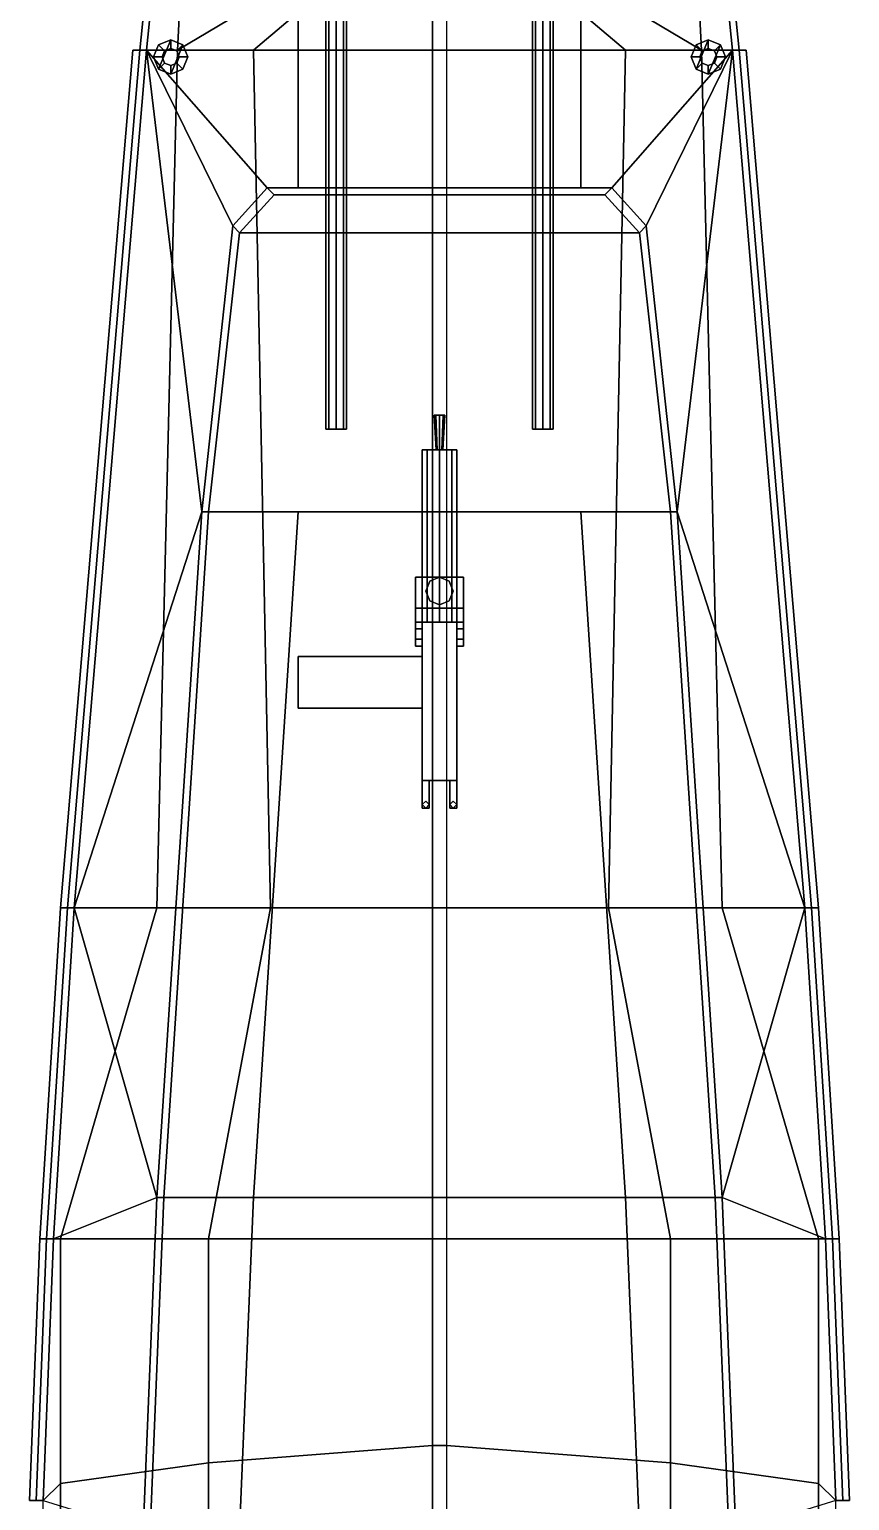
# Model space of a CAD drawing. Header units: millimetres. Extents: x -1.2 to 2.8, y -6 to 13.5.
# Drawn here: x -1.19 to 1.19, y -0.04 to 4.23 of the extents above; entities that cross this region are included whole.
import ezdxf

# ---------------------------------------------------------------- set-up
doc = ezdxf.new("R2010")
doc.units = ezdxf.units.MM
for name, color, linetype in [('gun', 1, 'Continuous'), ('h2', 2, 'Continuous'), ('internals', 3, 'Continuous'), ('internals_2', 5, 'Continuous'), ('turret', 2, 'Continuous')]:
    doc.layers.add(name, color=color, linetype=linetype)

msp = doc.modelspace()

# ---------------------------------------------------------------- linework, layer by layer
for points in [[(-0.67, 5.93, 0.5), (-0.85, 4.17, 0.45), (-0.87, 4.17, 0.4503), (-0.69, 5.93, 0.5003)], [(-0.69, 5.93, 0.5003), (-0.87, 4.17, 0.4503), (-0.87, 4.17, 0.4903), (-0.69, 5.93, 0.5403)], [(-0.69, 5.93, 0.5403), (-0.87, 4.17, 0.4903), (-0.85, 4.17, 0.49), (-0.67, 5.93, 0.54)], [(-0.67, 5.93), (-0.85, 4.17), (-0.85, 4.17, 0.45), (-0.67, 5.93, 0.5)], [(-0.67, 5.93, 0.54), (-0.85, 4.17, 0.49), (-0.41, 4.17, 0.49), (-0.41, 5.47, 0.5269)], [(-0.67, 5.93), (-0.76, 4.17, -0.18), (-0.85, 4.17), (-0.67, 5.93)], [(-0.02, 5.93), (-0.02, 4.61, -0.36), (-0.76, 4.17, -0.18), (-0.67, 5.93)], [(-0.41, 5.47, 0.5269), (-0.41, 4.17, 0.49), (-0.41, 4.17, 0.68), (-0.41, 5.47, 0.68)], [(-0.41, 5.47, 0.68), (-0.41, 4.17, 0.68), (0.41, 4.17, 0.68), (0.41, 5.47, 0.68)], [(-0.3212, 5.32, -0.5288), (-0.33, 5.32, -0.55), (-0.33, 3.07, -0.43), (-0.3212, 3.07, -0.4088)], [(-0.33, 5.32, -0.55), (-0.3212, 5.32, -0.5712), (-0.3212, 3.07, -0.4512), (-0.33, 3.07, -0.43)], [(-0.3, 5.32, -0.52), (-0.3212, 5.32, -0.5288), (-0.3212, 3.07, -0.4088), (-0.3, 3.07, -0.4)], [(-0.3212, 5.32, -0.5712), (-0.3, 5.32, -0.58), (-0.3, 3.07, -0.46), (-0.3212, 3.07, -0.4512)], [(-0.2788, 5.32, -0.5288), (-0.3, 5.32, -0.52), (-0.3, 3.07, -0.4), (-0.2788, 3.07, -0.4088)], [(-0.3, 5.32, -0.58), (-0.2788, 5.32, -0.5712), (-0.2788, 3.07, -0.4512), (-0.3, 3.07, -0.46)], [(-0.27, 5.32, -0.55), (-0.2788, 5.32, -0.5288), (-0.2788, 3.07, -0.4088), (-0.27, 3.07, -0.43)], [(-0.2788, 5.32, -0.5712), (-0.27, 5.32, -0.55), (-0.27, 3.07, -0.43), (-0.2788, 3.07, -0.4512)], [(0.27, 5.32, -0.55), (0.2788, 5.32, -0.5712), (0.2788, 3.07, -0.4512), (0.27, 3.07, -0.43)], [(0.2788, 5.32, -0.5288), (0.27, 5.32, -0.55), (0.27, 3.07, -0.43), (0.2788, 3.07, -0.4088)], [(0.2788, 5.32, -0.5712), (0.3, 5.32, -0.58), (0.3, 3.07, -0.46), (0.2788, 3.07, -0.4512)], [(0.3, 5.32, -0.52), (0.2788, 5.32, -0.5288), (0.2788, 3.07, -0.4088), (0.3, 3.07, -0.4)], [(0.3, 5.32, -0.58), (0.3212, 5.32, -0.5712), (0.3212, 3.07, -0.4512), (0.3, 3.07, -0.46)], [(0.3212, 5.32, -0.5288), (0.3, 5.32, -0.52), (0.3, 3.07, -0.4), (0.3212, 3.07, -0.4088)], [(0.3212, 5.32, -0.5712), (0.33, 5.32, -0.55), (0.33, 3.07, -0.43), (0.3212, 3.07, -0.4512)], [(0.33, 5.32, -0.55), (0.3212, 5.32, -0.5288), (0.3212, 3.07, -0.4088), (0.33, 3.07, -0.43)], [(-0.02, 4.61, -0.36), (-0.54, 4.17, -0.31), (-0.54, 4.17, -0.31), (-0.76, 4.17, -0.18)], [(-0.02, 4.61, -0.36), (-0.02, 4.17, -0.43), (-0.02, 4.17, -0.43), (-0.54, 4.17, -0.31)], [(-0.02, 4.17, -0.43), (-0.02, 4.61, -0.36), (0.02, 4.61, -0.36), (0.02, 4.17, -0.43)], [(-0.8154, 4.1146, 0.68), (-0.78, 4.2, 0.68), (-0.8154, 4.1854, 0.68), (-0.83, 4.15, 0.68)], [(-0.7977, 4.1677, 0.66), (-0.805, 4.15, 0.66), (-0.83, 4.15, 0.68), (-0.8154, 4.1854, 0.68)], [(-0.78, 4.1, 0.68), (-0.7446, 4.1854, 0.68), (-0.78, 4.2, 0.68), (-0.8154, 4.1146, 0.68)], [(-0.78, 4.175, 0.66), (-0.7977, 4.1677, 0.66), (-0.8154, 4.1854, 0.68), (-0.78, 4.2, 0.68)], [(-0.7623, 4.1677, 0.66), (-0.78, 4.175, 0.66), (-0.78, 4.2, 0.68), (-0.7446, 4.1854, 0.68)], [(-0.7446, 4.1146, 0.68), (-0.73, 4.15, 0.68), (-0.7446, 4.1854, 0.68), (-0.78, 4.1, 0.68)], [(-0.755, 4.15, 0.66), (-0.7623, 4.1677, 0.66), (-0.7446, 4.1854, 0.68), (-0.73, 4.15, 0.68)], [(0.7446, 4.1146, 0.68), (0.78, 4.2, 0.68), (0.7446, 4.1854, 0.68), (0.73, 4.15, 0.68)], [(0.7623, 4.1677, 0.66), (0.755, 4.15, 0.66), (0.73, 4.15, 0.68), (0.7446, 4.1854, 0.68)], [(0.78, 4.1, 0.68), (0.8154, 4.1854, 0.68), (0.78, 4.2, 0.68), (0.7446, 4.1146, 0.68)], [(0.78, 4.175, 0.66), (0.7623, 4.1677, 0.66), (0.7446, 4.1854, 0.68), (0.78, 4.2, 0.68)], [(0.7977, 4.1677, 0.66), (0.78, 4.175, 0.66), (0.78, 4.2, 0.68), (0.8154, 4.1854, 0.68)], [(0.8154, 4.1146, 0.68), (0.83, 4.15, 0.68), (0.8154, 4.1854, 0.68), (0.78, 4.1, 0.68)], [(0.805, 4.15, 0.66), (0.7977, 4.1677, 0.66), (0.8154, 4.1854, 0.68), (0.83, 4.15, 0.68)], [(-0.89, 4.17, 0.23), (-1.1, 1.68, 0.22), (-1.06, 1.68, 0.2197), (-0.85, 4.17, 0.2297)], [(-0.89, 4.17, 0.18), (-1.1, 1.68, 0.17), (-1.1, 1.68, 0.22), (-0.89, 4.17, 0.23)], [(-0.85, 4.17, 0.1797), (-1.06, 1.68, 0.1697), (-1.1, 1.68, 0.17), (-0.89, 4.17, 0.18)], [(-0.87, 4.17, 0.4903), (-1.08, 1.68, 0.4703), (-1.06, 1.68, 0.47), (-0.85, 4.17, 0.49)], [(-0.87, 4.17, 0.4503), (-1.08, 1.68, 0.4303), (-1.08, 1.68, 0.4703), (-0.87, 4.17, 0.4903)], [(-0.85, 4.17, 0.45), (-1.06, 1.68, 0.43), (-1.08, 1.68, 0.4303), (-0.87, 4.17, 0.4503)], [(-0.85, 4.17, 0.2297), (-1.06, 1.68, 0.2197), (-1.06, 1.68, 0.43), (-0.85, 4.17, 0.45)], [(-0.85, 4.17), (-1.06, 1.68), (-1.06, 1.68, 0.1697), (-0.85, 4.17, 0.1797)], [(-0.85, 4.17, 0.49), (-1.06, 1.68, 0.47), (-0.69, 2.83, 0.48), (-0.85, 4.17, 0.49)], [(-0.76, 4.17, -0.18), (-0.82, 1.68, -0.31), (-1.06, 1.68), (-0.85, 4.17)], [(-0.85, 4.17, 0.1797), (-0.89, 4.17, 0.18), (-0.89, 4.17, 0.23), (-0.85, 4.17, 0.2297)], [(-0.85, 4.17, 0.49), (-0.69, 2.83, 0.48), (-0.6, 3.66, 0.49), (-0.85, 4.17, 0.49)], [(-0.85, 4.17, 0.49), (-0.6, 3.66, 0.49), (-0.5, 3.77, 0.49), (-0.85, 4.17, 0.49)], [(-0.85, 4.17, 0.49), (-0.5, 3.77, 0.49), (-0.41, 3.77, 0.49), (-0.41, 4.17, 0.49)], [(-0.805, 4.15, 0.66), (-0.7977, 4.1323, 0.66), (-0.8154, 4.1146, 0.68), (-0.83, 4.15, 0.68)], [(-0.54, 4.17, -0.31), (-0.49, 1.68, -0.52), (-0.82, 1.68, -0.31), (-0.76, 4.17, -0.18)], [(-0.7977, 4.1677, 0.46), (-0.805, 4.15, 0.46), (-0.805, 4.15, 0.66), (-0.7977, 4.1677, 0.66)], [(-0.805, 4.15, 0.46), (-0.7977, 4.1323, 0.46), (-0.7977, 4.1323, 0.66), (-0.805, 4.15, 0.66)], [(-0.78, 4.175, 0.46), (-0.7977, 4.1677, 0.46), (-0.7977, 4.1677, 0.66), (-0.78, 4.175, 0.66)], [(-0.7623, 4.1677, 0.46), (-0.78, 4.175, 0.46), (-0.78, 4.175, 0.66), (-0.7623, 4.1677, 0.66)], [(-0.755, 4.15, 0.46), (-0.7623, 4.1677, 0.46), (-0.7623, 4.1677, 0.66), (-0.755, 4.15, 0.66)], [(-0.7623, 4.1323, 0.66), (-0.755, 4.15, 0.66), (-0.73, 4.15, 0.68), (-0.7446, 4.1146, 0.68)], [(-0.7623, 4.1323, 0.46), (-0.755, 4.15, 0.46), (-0.755, 4.15, 0.66), (-0.7623, 4.1323, 0.66)], [(-0.02, 4.17, -0.43), (-0.02, 1.68, -0.66), (-0.49, 1.68, -0.52), (-0.54, 4.17, -0.31)], [(-0.41, 4.17, 0.49), (-0.41, 3.77, 0.49), (-0.41, 3.77, 0.68), (-0.41, 4.17, 0.68)], [(-0.41, 4.17, 0.68), (-0.41, 3.77, 0.68), (0.41, 3.77, 0.68), (0.41, 4.17, 0.68)], [(-0.02, 1.68, -0.66), (-0.02, 4.17, -0.43), (0.02, 4.17, -0.43), (0.02, 1.68, -0.66)], [(0.755, 4.15, 0.66), (0.7623, 4.1323, 0.66), (0.7446, 4.1146, 0.68), (0.73, 4.15, 0.68)], [(0.7623, 4.1677, 0.46), (0.755, 4.15, 0.46), (0.755, 4.15, 0.66), (0.7623, 4.1677, 0.66)], [(0.755, 4.15, 0.46), (0.7623, 4.1323, 0.46), (0.7623, 4.1323, 0.66), (0.755, 4.15, 0.66)], [(0.78, 4.175, 0.46), (0.7623, 4.1677, 0.46), (0.7623, 4.1677, 0.66), (0.78, 4.175, 0.66)], [(0.7977, 4.1677, 0.46), (0.78, 4.175, 0.46), (0.78, 4.175, 0.66), (0.7977, 4.1677, 0.66)], [(0.805, 4.15, 0.46), (0.7977, 4.1677, 0.46), (0.7977, 4.1677, 0.66), (0.805, 4.15, 0.66)], [(0.7977, 4.1323, 0.46), (0.805, 4.15, 0.46), (0.805, 4.15, 0.66), (0.7977, 4.1323, 0.66)], [(0.7977, 4.1323, 0.66), (0.805, 4.15, 0.66), (0.83, 4.15, 0.68), (0.8154, 4.1146, 0.68)], [(-0.7977, 4.1323, 0.66), (-0.78, 4.125, 0.66), (-0.78, 4.1, 0.68), (-0.8154, 4.1146, 0.68)], [(-0.7977, 4.1323, 0.46), (-0.78, 4.125, 0.46), (-0.78, 4.125, 0.66), (-0.7977, 4.1323, 0.66)], [(-0.78, 4.125, 0.66), (-0.7623, 4.1323, 0.66), (-0.7446, 4.1146, 0.68), (-0.78, 4.1, 0.68)], [(-0.78, 4.125, 0.46), (-0.7623, 4.1323, 0.46), (-0.7623, 4.1323, 0.66), (-0.78, 4.125, 0.66)], [(0.7623, 4.1323, 0.66), (0.78, 4.125, 0.66), (0.78, 4.1, 0.68), (0.7446, 4.1146, 0.68)], [(0.7623, 4.1323, 0.46), (0.78, 4.125, 0.46), (0.78, 4.125, 0.66), (0.7623, 4.1323, 0.66)], [(0.78, 4.125, 0.46), (0.7977, 4.1323, 0.46), (0.7977, 4.1323, 0.66), (0.78, 4.125, 0.66)], [(0.78, 4.125, 0.66), (0.7977, 4.1323, 0.66), (0.8154, 4.1146, 0.68), (0.78, 4.1, 0.68)], [(-0.5, 3.77, 0.49), (-0.6, 3.66, 0.49), (-0.6, 3.66, 0.71), (-0.5, 3.77, 0.71)], [(-0.5, 3.77, 0.71), (-0.6, 3.66, 0.71), (-0.58, 3.64, 0.71), (-0.48, 3.75, 0.71)], [(-0.41, 3.77, 0.49), (-0.5, 3.77, 0.49), (-0.5, 3.77, 0.71), (-0.41, 3.77, 0.68)], [(-0.41, 3.77, 0.68), (-0.5, 3.77, 0.71), (0.5, 3.77, 0.71), (0.41, 3.77, 0.68)], [(-0.5, 3.77, 0.71), (-0.48, 3.75, 0.71), (0.48, 3.75, 0.71), (0.5, 3.77, 0.71)], [(-0.6, 3.66, 0.49), (-0.69, 2.83, 0.48), (-0.69, 2.83, 0.71), (-0.6, 3.66, 0.71)], [(-0.6, 3.66, 0.71), (-0.69, 2.83, 0.71), (-0.67, 2.83, 0.71), (-0.58, 3.64, 0.71)], [(-0.69, 2.83, 0.48), (-1.06, 1.68, 0.47), (-0.82, 0.84, 0.47), (-0.69, 2.83, 0.48)], [(-0.69, 2.83, 0.48), (-0.82, 0.84, 0.47), (-0.82, 0.84, 0.71), (-0.69, 2.83, 0.71)], [(-0.69, 2.83, 0.71), (-0.82, 0.84, 0.71), (-0.8, 0.84, 0.71), (-0.67, 2.83, 0.71)], [(-1.1, 1.68, 0.22), (-1.16, 0.72, 0.22), (-1.12, 0.72, 0.2197), (-1.06, 1.68, 0.2197)], [(-1.1, 1.68, 0.17), (-1.16, 0.72, 0.17), (-1.16, 0.72, 0.22), (-1.1, 1.68, 0.22)], [(-1.06, 1.68, 0.1697), (-1.12, 0.72, 0.1697), (-1.16, 0.72, 0.17), (-1.1, 1.68, 0.17)], [(-1.08, 1.68, 0.4703), (-1.08, 1.68, 0.4303), (-1.14, 0.72, 0.4303), (-1.14, 0.72, 0.4703)], [(-1.14, 0.72, 0.4303), (-1.08, 1.68, 0.4303), (-1.06, 1.68, 0.43), (-1.12, 0.72, 0.43)], [(-1.06, 1.68, 0.47), (-1.08, 1.68, 0.4703), (-1.14, 0.72, 0.4703), (-1.12, 0.72, 0.47)], [(-1.06, 1.68, 0.2197), (-1.12, 0.72, 0.2197), (-1.12, 0.72, 0.43), (-1.06, 1.68, 0.43)], [(-1.06, 1.68), (-1.12, 0.72), (-1.12, 0.72, 0.1697), (-1.06, 1.68, 0.1697)], [(-0.82, 0.84, 0.47), (-1.06, 1.68, 0.47), (-1.12, 0.72, 0.47), (-0.82, 0.84, 0.47)], [(-0.82, 1.68, -0.31), (-1.1, 0.72, -0.31), (-1.12, 0.72), (-1.06, 1.68)], [(-0.49, 1.68, -0.52), (-0.67, 0.72, -0.61), (-1.1, 0.72, -0.31), (-0.82, 1.68, -0.31)], [(-0.02, 1.68, -0.66), (-0.02, 0.72, -0.72), (-0.67, 0.72, -0.61), (-0.49, 1.68, -0.52)], [(-0.02, 0.72, -0.72), (-0.02, 1.68, -0.66), (0.02, 1.68, -0.66), (0.02, 0.72, -0.72)], [(-0.82, 0.84, 0.47), (-1.12, 0.72, 0.47), (-1.15, -0.04, 0.48), (-0.86, -0.13, 0.49)], [(-0.82, 0.84, 0.47), (-0.86, -0.13, 0.49), (-0.86, -0.13, 0.75), (-0.82, 0.84, 0.71)], [(-0.82, 0.84, 0.71), (-0.86, -0.13, 0.75), (-0.84, -0.13, 0.75), (-0.8, 0.84, 0.71)], [(-1.16, 0.72, 0.17), (-1.19, -0.04, 0.17), (-1.19, -0.04, 0.22), (-1.16, 0.72, 0.22)], [(-1.16, 0.72, 0.22), (-1.19, -0.04, 0.22), (-1.15, -0.04, 0.2197), (-1.12, 0.72, 0.2197)], [(-1.12, 0.72, 0.1697), (-1.15, -0.04, 0.1697), (-1.19, -0.04, 0.17), (-1.16, 0.72, 0.17)], [(-1.17, -0.04, 0.4403), (-1.14, 0.72, 0.4303), (-1.12, 0.72, 0.43), (-1.15, -0.04, 0.44)], [(-1.14, 0.72, 0.4703), (-1.14, 0.72, 0.4303), (-1.17, -0.04, 0.4403), (-1.17, -0.04, 0.4803)], [(-1.12, 0.72, 0.47), (-1.14, 0.72, 0.4703), (-1.17, -0.04, 0.4803), (-1.15, -0.04, 0.48)], [(-1.12, 0.72), (-1.15, -0.04), (-1.15, -0.04, 0.1697), (-1.12, 0.72, 0.1697)], [(-1.12, 0.72, 0.2197), (-1.15, -0.04, 0.2197), (-1.15, -0.04, 0.44), (-1.12, 0.72, 0.43)], [(-1.1, 0.72, -0.31), (-1.1, 0.01, -0.31), (-1.15, -0.04), (-1.12, 0.72)], [(-0.67, 0.72, -0.61), (-0.67, 0.07, -0.61), (-1.1, 0.01, -0.31), (-1.1, 0.72, -0.31)], [(-0.02, 0.72, -0.72), (-0.02, 0.12, -0.76), (-0.67, 0.07, -0.61), (-0.67, 0.72, -0.61)], [(-0.02, 0.12, -0.76), (-0.02, 0.72, -0.72), (0.02, 0.72, -0.72), (0.02, 0.12, -0.76)], [(-0.02, 0.12, -0.76), (-0.02, -0.36, -0.76), (-0.67, -0.44, -0.61), (-0.67, 0.07, -0.61)], [(-0.02, -0.36, -0.76), (-0.02, 0.12, -0.76), (0.02, 0.12, -0.76), (0.02, -0.36, -0.76)], [(-0.67, 0.07, -0.61), (-0.67, -0.44, -0.61), (-1.1, -0.54, -0.31), (-1.1, 0.01, -0.31)], [(-1.1, 0.01, -0.31), (-1.1, -0.54, -0.31), (-1.16, -0.62), (-1.15, -0.04)]]:
    msp.add_3dface(points)
at = {"layer": 'gun'}
for points in [[(-0.0071, 3.01, 1.3429), (-0.01, 3.01, 1.35), (-0.015, 3.11, 1.35), (-0.0106, 3.11, 1.3394)], [(-0.01, 3.01, 1.35), (-0.0071, 3.01, 1.3571), (-0.0106, 3.11, 1.3606), (-0.015, 3.11, 1.35)], [(-0.0106, 3.11, 1.3606), (0, 3.11, 1.365), (0.0106, 3.11, 1.3606), (-0.015, 3.11, 1.35)], [(-0.015, 3.11, 1.35), (0.0106, 3.11, 1.3606), (0.015, 3.11, 1.35), (-0.0106, 3.11, 1.3394)], [(0, 3.01, 1.34), (-0.0071, 3.01, 1.3429), (-0.0106, 3.11, 1.3394), (0, 3.11, 1.335)], [(-0.0071, 3.01, 1.3571), (0, 3.01, 1.36), (0, 3.11, 1.365), (-0.0106, 3.11, 1.3606)], [(-0.0106, 3.11, 1.3394), (0.015, 3.11, 1.35), (0.0106, 3.11, 1.3394), (0, 3.11, 1.335)], [(0.0071, 3.01, 1.3429), (0, 3.01, 1.34), (0, 3.11, 1.335), (0.0106, 3.11, 1.3394)], [(0, 3.01, 1.36), (0.0071, 3.01, 1.3571), (0.0106, 3.11, 1.3606), (0, 3.11, 1.365)], [(0.01, 3.01, 1.35), (0.0071, 3.01, 1.3429), (0.0106, 3.11, 1.3394), (0.015, 3.11, 1.35)], [(0.0071, 3.01, 1.3571), (0.01, 3.01, 1.35), (0.015, 3.11, 1.35), (0.0106, 3.11, 1.3606)], [(-0.0354, 3.01, 1.3854), (-0.05, 3.01, 1.35), (-0.05, 2.51, 1.35), (-0.0354, 2.51, 1.3854)], [(-0.05, 3.01, 1.35), (-0.0354, 3.01, 1.3146), (-0.0354, 2.51, 1.3146), (-0.05, 2.51, 1.35)], [(-0.05, 3.01, 1.35), (-0.0354, 3.01, 1.3854), (-0.0071, 3.01, 1.3571), (-0.01, 3.01, 1.35)], [(-0.0354, 3.01, 1.3146), (-0.05, 3.01, 1.35), (-0.01, 3.01, 1.35), (-0.0071, 3.01, 1.3429)], [(0, 3.01, 1.4), (-0.0354, 3.01, 1.3854), (-0.0354, 2.51, 1.3854), (0, 2.51, 1.4)], [(-0.0354, 3.01, 1.3146), (0, 3.01, 1.3), (0, 2.51, 1.3), (-0.0354, 2.51, 1.3146)], [(-0.0354, 3.01, 1.3854), (0, 3.01, 1.4), (0, 3.01, 1.36), (-0.0071, 3.01, 1.3571)], [(0, 3.01, 1.3), (-0.0354, 3.01, 1.3146), (-0.0071, 3.01, 1.3429), (0, 3.01, 1.34)], [(0.0354, 3.01, 1.3854), (0, 3.01, 1.4), (0, 2.51, 1.4), (0.0354, 2.51, 1.3854)], [(0, 3.01, 1.3), (0.0354, 3.01, 1.3146), (0.0354, 2.51, 1.3146), (0, 2.51, 1.3)], [(0.0354, 3.01, 1.3146), (0, 3.01, 1.3), (0, 3.01, 1.34), (0.0071, 3.01, 1.3429)], [(0, 3.01, 1.4), (0.0354, 3.01, 1.3854), (0.0071, 3.01, 1.3571), (0, 3.01, 1.36)], [(0.05, 3.01, 1.35), (0.0354, 3.01, 1.3146), (0.0071, 3.01, 1.3429), (0.01, 3.01, 1.35)], [(0.0354, 3.01, 1.3854), (0.05, 3.01, 1.35), (0.01, 3.01, 1.35), (0.0071, 3.01, 1.3571)], [(0.05, 3.01, 1.35), (0.0354, 3.01, 1.3854), (0.0354, 2.51, 1.3854), (0.05, 2.51, 1.35)], [(0.0354, 3.01, 1.3146), (0.05, 3.01, 1.35), (0.05, 2.51, 1.35), (0.0354, 2.51, 1.3146)], [(-0.05, 2.51, 1.24), (-0.05, 2.05, 1.24), (-0.05, 2.05, 1.37), (-0.05, 2.51, 1.37)], [(-0.05, 2.51, 1.37), (-0.05, 2.05, 1.37), (0.05, 2.05, 1.37), (0.05, 2.51, 1.37)], [(0.05, 2.51, 1.37), (0.05, 2.51, 1.24), (-0.05, 2.51, 1.24), (-0.05, 2.51, 1.37)], [(0.05, 2.51, 1.24), (0.05, 2.05, 1.24), (-0.05, 2.05, 1.24), (-0.05, 2.51, 1.24)], [(-0.0354, 2.51, 1.3854), (-0.0417, 2.51, 1.37), (0.0417, 2.51, 1.37), (0.0354, 2.51, 1.3854)], [(0, 2.51, 1.4), (-0.0354, 2.51, 1.3854), (0.0354, 2.51, 1.3854), (0, 2.51, 1.4)], [(0.05, 2.05, 1.37), (0.05, 2.05, 1.24), (0.05, 2.51, 1.24), (0.05, 2.51, 1.37)], [(-0.41, 2.41, 1.43), (-0.41, 2.26, 1.43), (-0.05, 2.26, 1.43), (-0.05, 2.41, 1.43)], [(-0.41, 2.41, 1.43), (-0.41, 2.41, 1.13), (-0.41, 2.26, 1.13), (-0.41, 2.26, 1.43)], [(-0.05, 2.41, 1.43), (-0.05, 2.41, 1.13), (-0.41, 2.41, 1.13), (-0.41, 2.41, 1.43)], [(-0.05, 2.41, 1.24), (-0.05, 2.26, 1.24), (-0.05, 2.26, 1.13), (-0.05, 2.41, 1.13)], [(-0.05, 2.41, 1.43), (-0.05, 2.26, 1.43), (-0.05, 2.26, 1.37), (-0.05, 2.41, 1.37)], [(-0.41, 2.26, 1.43), (-0.41, 2.26, 1.13), (-0.05, 2.26, 1.13), (-0.05, 2.26, 1.43)], [(-0.05, 2.05, 1.37), (-0.05, 2.05, 1.24), (0.05, 2.05, 1.24), (0.05, 2.05, 1.37)], [(-0.05, 2.05, 1.36), (-0.05, 1.97, 1.36), (-0.05, 1.97, 1.37), (-0.05, 2.05, 1.37)], [(-0.05, 2.05, 1.37), (-0.05, 1.97, 1.37), (-0.03, 1.97, 1.37), (-0.03, 2.05, 1.37)], [(-0.03, 2.05, 1.36), (-0.03, 1.97, 1.36), (-0.05, 1.97, 1.36), (-0.05, 2.05, 1.36)], [(-0.03, 2.05, 1.25), (-0.03, 2.05, 1.24), (-0.05, 2.05, 1.24), (-0.05, 2.05, 1.25)], [(-0.05, 2.05, 1.24), (-0.05, 1.97, 1.24), (-0.05, 1.97, 1.25), (-0.05, 2.05, 1.25)], [(-0.03, 2.05, 1.24), (-0.03, 1.97, 1.24), (-0.05, 1.97, 1.24), (-0.05, 2.05, 1.24)], [(-0.05, 2.05, 1.25), (-0.05, 1.97, 1.25), (-0.03, 1.97, 1.25), (-0.03, 2.05, 1.25)], [(-0.03, 1.97, 1.37), (-0.03, 1.97, 1.36), (-0.03, 2.05, 1.36), (-0.03, 2.05, 1.37)], [(-0.03, 1.97, 1.25), (-0.03, 1.97, 1.24), (-0.03, 2.05, 1.24), (-0.03, 2.05, 1.25)], [(0.03, 2.05, 1.24), (0.03, 1.97, 1.24), (0.03, 1.97, 1.25), (0.03, 2.05, 1.25)], [(0.05, 2.05, 1.25), (0.05, 2.05, 1.24), (0.03, 2.05, 1.24), (0.03, 2.05, 1.25)], [(0.05, 2.05, 1.24), (0.05, 1.97, 1.24), (0.03, 1.97, 1.24), (0.03, 2.05, 1.24)], [(0.03, 2.05, 1.25), (0.03, 1.97, 1.25), (0.05, 1.97, 1.25), (0.05, 2.05, 1.25)], [(0.03, 2.05, 1.37), (0.03, 1.97, 1.37), (0.05, 1.97, 1.37), (0.05, 2.05, 1.37)], [(0.05, 2.05, 1.36), (0.05, 1.97, 1.36), (0.03, 1.97, 1.36), (0.03, 2.05, 1.36)], [(0.03, 2.05, 1.36), (0.03, 1.97, 1.36), (0.03, 1.97, 1.37), (0.03, 2.05, 1.37)], [(0.05, 1.97, 1.25), (0.05, 1.97, 1.24), (0.05, 2.05, 1.24), (0.05, 2.05, 1.25)], [(0.05, 1.97, 1.37), (0.05, 1.97, 1.36), (0.05, 2.05, 1.36), (0.05, 2.05, 1.37)], [(-0.04, 1.99, 1.25), (-0.05, 1.98, 1.25), (-0.05, 1.98, 1.36), (-0.04, 1.99, 1.36)], [(-0.05, 1.98, 1.25), (-0.04, 1.97, 1.25), (-0.04, 1.97, 1.36), (-0.05, 1.98, 1.36)], [(-0.05, 1.97, 1.37), (-0.05, 1.97, 1.36), (-0.03, 1.97, 1.36), (-0.03, 1.97, 1.37)], [(-0.05, 1.97, 1.25), (-0.05, 1.97, 1.24), (-0.03, 1.97, 1.24), (-0.03, 1.97, 1.25)], [(-0.03, 1.98, 1.25), (-0.04, 1.99, 1.25), (-0.04, 1.99, 1.36), (-0.03, 1.98, 1.36)], [(-0.04, 1.97, 1.25), (-0.03, 1.98, 1.25), (-0.03, 1.98, 1.36), (-0.04, 1.97, 1.36)], [(0.04, 1.99, 1.25), (0.03, 1.98, 1.25), (0.03, 1.98, 1.36), (0.04, 1.99, 1.36)], [(0.03, 1.98, 1.25), (0.04, 1.97, 1.25), (0.04, 1.97, 1.36), (0.03, 1.98, 1.36)], [(0.03, 1.97, 1.25), (0.03, 1.97, 1.24), (0.05, 1.97, 1.24), (0.05, 1.97, 1.25)], [(0.03, 1.97, 1.37), (0.03, 1.97, 1.36), (0.05, 1.97, 1.36), (0.05, 1.97, 1.37)], [(0.05, 1.98, 1.25), (0.04, 1.99, 1.25), (0.04, 1.99, 1.36), (0.05, 1.98, 1.36)], [(0.04, 1.97, 1.25), (0.05, 1.98, 1.25), (0.05, 1.98, 1.36), (0.04, 1.97, 1.36)]]:
    msp.add_3dface(points, dxfattribs=at)
at = {"layer": 'h2'}
for points in [[(0.02, 5.93), (0.02, 4.61, -0.36), (0.76, 4.17, -0.18), (0.67, 5.93)], [(0.67, 5.93, 0.54), (0.85, 4.17, 0.49), (0.41, 4.17, 0.49), (0.41, 5.47, 0.5269)], [(0.67, 5.93), (0.76, 4.17, -0.18), (0.85, 4.17), (0.67, 5.93)], [(0.67, 5.93), (0.85, 4.17), (0.85, 4.17, 0.45), (0.67, 5.93, 0.5)], [(0.69, 5.93, 0.5403), (0.87, 4.17, 0.4903), (0.85, 4.17, 0.49), (0.67, 5.93, 0.54)], [(0.67, 5.93, 0.5), (0.85, 4.17, 0.45), (0.87, 4.17, 0.4503), (0.69, 5.93, 0.5003)], [(0.69, 5.93, 0.5003), (0.87, 4.17, 0.4503), (0.87, 4.17, 0.4903), (0.69, 5.93, 0.5403)], [(0.41, 5.47, 0.5269), (0.41, 4.17, 0.49), (0.41, 4.17, 0.68), (0.41, 5.47, 0.68)], [(0.02, 4.61, -0.36), (0.02, 4.17, -0.43), (0.02, 4.17, -0.43), (0.54, 4.17, -0.31)], [(0.02, 4.61, -0.36), (0.54, 4.17, -0.31), (0.54, 4.17, -0.31), (0.76, 4.17, -0.18)], [(0.02, 4.17, -0.43), (0.02, 1.68, -0.66), (0.49, 1.68, -0.52), (0.54, 4.17, -0.31)], [(0.41, 4.17, 0.49), (0.41, 3.77, 0.49), (0.41, 3.77, 0.68), (0.41, 4.17, 0.68)], [(0.85, 4.17, 0.49), (0.5, 3.77, 0.49), (0.41, 3.77, 0.49), (0.41, 4.17, 0.49)], [(0.54, 4.17, -0.31), (0.49, 1.68, -0.52), (0.82, 1.68, -0.31), (0.76, 4.17, -0.18)], [(0.85, 4.17, 0.49), (0.6, 3.66, 0.49), (0.5, 3.77, 0.49), (0.85, 4.17, 0.49)], [(0.85, 4.17, 0.49), (0.69, 2.83, 0.48), (0.6, 3.66, 0.49), (0.85, 4.17, 0.49)], [(0.85, 4.17, 0.49), (1.06, 1.68, 0.47), (0.69, 2.83, 0.48), (0.85, 4.17, 0.49)], [(0.76, 4.17, -0.18), (0.82, 1.68, -0.31), (1.06, 1.68), (0.85, 4.17)], [(0.85, 4.17), (1.06, 1.68), (1.06, 1.68, 0.1697), (0.85, 4.17, 0.1797)], [(0.85, 4.17, 0.1797), (1.06, 1.68, 0.1697), (1.1, 1.68, 0.17), (0.89, 4.17, 0.18)], [(0.89, 4.17, 0.23), (1.1, 1.68, 0.22), (1.06, 1.68, 0.2197), (0.85, 4.17, 0.2297)], [(0.85, 4.17, 0.2297), (1.06, 1.68, 0.2197), (1.06, 1.68, 0.43), (0.85, 4.17, 0.45)], [(0.87, 4.17, 0.4903), (1.08, 1.68, 0.4703), (1.06, 1.68, 0.47), (0.85, 4.17, 0.49)], [(0.85, 4.17, 0.45), (1.06, 1.68, 0.43), (1.08, 1.68, 0.4303), (0.87, 4.17, 0.4503)], [(0.85, 4.17, 0.1797), (0.89, 4.17, 0.18), (0.89, 4.17, 0.23), (0.85, 4.17, 0.2297)], [(0.87, 4.17, 0.4503), (1.08, 1.68, 0.4303), (1.08, 1.68, 0.4703), (0.87, 4.17, 0.4903)], [(0.89, 4.17, 0.18), (1.1, 1.68, 0.17), (1.1, 1.68, 0.22), (0.89, 4.17, 0.23)], [(0.41, 3.77, 0.49), (0.5, 3.77, 0.49), (0.5, 3.77, 0.71), (0.41, 3.77, 0.68)], [(0.5, 3.77, 0.71), (0.6, 3.66, 0.71), (0.58, 3.64, 0.71), (0.48, 3.75, 0.71)], [(0.5, 3.77, 0.49), (0.6, 3.66, 0.49), (0.6, 3.66, 0.71), (0.5, 3.77, 0.71)], [(0.6, 3.66, 0.71), (0.69, 2.83, 0.71), (0.67, 2.83, 0.71), (0.58, 3.64, 0.71)], [(0.6, 3.66, 0.49), (0.69, 2.83, 0.48), (0.69, 2.83, 0.71), (0.6, 3.66, 0.71)], [(0.69, 2.83, 0.71), (0.82, 0.84, 0.71), (0.8, 0.84, 0.71), (0.67, 2.83, 0.71)], [(0.69, 2.83, 0.48), (0.82, 0.84, 0.47), (0.82, 0.84, 0.71), (0.69, 2.83, 0.71)], [(0.69, 2.83, 0.48), (1.06, 1.68, 0.47), (0.82, 0.84, 0.47), (0.69, 2.83, 0.48)], [(0.02, 1.68, -0.66), (0.02, 0.72, -0.72), (0.67, 0.72, -0.61), (0.49, 1.68, -0.52)], [(0.49, 1.68, -0.52), (0.67, 0.72, -0.61), (1.1, 0.72, -0.31), (0.82, 1.68, -0.31)], [(0.82, 1.68, -0.31), (1.1, 0.72, -0.31), (1.12, 0.72), (1.06, 1.68)], [(0.82, 0.84, 0.47), (1.06, 1.68, 0.47), (1.12, 0.72, 0.47), (0.82, 0.84, 0.47)], [(1.06, 1.68, 0.2197), (1.12, 0.72, 0.2197), (1.12, 0.72, 0.43), (1.06, 1.68, 0.43)], [(1.06, 1.68, 0.1697), (1.12, 0.72, 0.1697), (1.16, 0.72, 0.17), (1.1, 1.68, 0.17)], [(1.06, 1.68), (1.12, 0.72), (1.12, 0.72, 0.1697), (1.06, 1.68, 0.1697)], [(1.1, 1.68, 0.22), (1.16, 0.72, 0.22), (1.12, 0.72, 0.2197), (1.06, 1.68, 0.2197)], [(1.14, 0.72, 0.4303), (1.08, 1.68, 0.4303), (1.06, 1.68, 0.43), (1.12, 0.72, 0.43)], [(1.06, 1.68, 0.47), (1.08, 1.68, 0.4703), (1.14, 0.72, 0.4703), (1.12, 0.72, 0.47)], [(1.08, 1.68, 0.4703), (1.08, 1.68, 0.4303), (1.14, 0.72, 0.4303), (1.14, 0.72, 0.4703)], [(1.1, 1.68, 0.17), (1.16, 0.72, 0.17), (1.16, 0.72, 0.22), (1.1, 1.68, 0.22)], [(0.82, 0.84, 0.71), (0.86, -0.13, 0.75), (0.84, -0.13, 0.75), (0.8, 0.84, 0.71)], [(0.82, 0.84, 0.47), (0.86, -0.13, 0.49), (0.86, -0.13, 0.75), (0.82, 0.84, 0.71)], [(0.82, 0.84, 0.47), (1.12, 0.72, 0.47), (1.15, -0.04, 0.48), (0.86, -0.13, 0.49)], [(0.02, 0.72, -0.72), (0.02, 0.12, -0.76), (0.67, 0.07, -0.61), (0.67, 0.72, -0.61)], [(0.67, 0.72, -0.61), (0.67, 0.07, -0.61), (1.1, 0.01, -0.31), (1.1, 0.72, -0.31)], [(1.1, 0.72, -0.31), (1.1, 0.01, -0.31), (1.15, -0.04), (1.12, 0.72)], [(1.12, 0.72, 0.2197), (1.15, -0.04, 0.2197), (1.15, -0.04, 0.44), (1.12, 0.72, 0.43)], [(1.12, 0.72), (1.15, -0.04), (1.15, -0.04, 0.1697), (1.12, 0.72, 0.1697)], [(1.12, 0.72, 0.1697), (1.15, -0.04, 0.1697), (1.19, -0.04, 0.17), (1.16, 0.72, 0.17)], [(1.16, 0.72, 0.22), (1.19, -0.04, 0.22), (1.15, -0.04, 0.2197), (1.12, 0.72, 0.2197)], [(1.17, -0.04, 0.4403), (1.14, 0.72, 0.4303), (1.12, 0.72, 0.43), (1.15, -0.04, 0.44)], [(1.12, 0.72, 0.47), (1.14, 0.72, 0.4703), (1.17, -0.04, 0.4803), (1.15, -0.04, 0.48)], [(1.14, 0.72, 0.4703), (1.14, 0.72, 0.4303), (1.17, -0.04, 0.4403), (1.17, -0.04, 0.4803)], [(1.16, 0.72, 0.17), (1.19, -0.04, 0.17), (1.19, -0.04, 0.22), (1.16, 0.72, 0.22)], [(0.02, 0.12, -0.76), (0.02, -0.36, -0.76), (0.67, -0.44, -0.61), (0.67, 0.07, -0.61)], [(0.67, 0.07, -0.61), (0.67, -0.44, -0.61), (1.1, -0.54, -0.31), (1.1, 0.01, -0.31)], [(1.1, 0.01, -0.31), (1.1, -0.54, -0.31), (1.16, -0.62), (1.15, -0.04)]]:
    msp.add_3dface(points, dxfattribs=at)
at = {"layer": 'internals'}
for points in [[(-0.48, 3.75, 0.71), (-0.58, 3.64, 0.71), (-0.58, 3.64), (-0.48, 3.75)], [(0.48, 3.75), (-0.48, 3.75), (-0.58, 3.64), (0.58, 3.64)], [(0.48, 3.75, 0.71), (-0.48, 3.75, 0.71), (-0.48, 3.75), (0.48, 3.75)], [(-0.58, 3.64, 0.71), (-0.67, 2.83, 0.71), (-0.67, 2.83), (-0.58, 3.64)], [(0.58, 3.64), (-0.58, 3.64), (-0.67, 2.83), (0.67, 2.83)], [(-0.67, 2.83, 0.49), (-0.8, 0.84, 0.49), (-0.54, 0.84, 0.49), (-0.41, 2.83, 0.49)], [(-0.67, 2.83, 0.71), (-0.8, 0.84, 0.71), (-0.8, 0.84, 0.49), (-0.67, 2.83, 0.49)], [(-0.67, 2.83, 0.49), (-0.41, 2.83, 0.49), (-0.41, 2.83), (-0.67, 2.83)], [(-0.41, 2.83, 0.49), (-0.54, 0.84, 0.49), (-0.54, 0.84), (-0.41, 2.83)], [(0.41, 2.83), (-0.41, 2.83), (-0.54, 0.84), (0.54, 0.84)], [(-0.8, 0.84, 0.71), (-0.84, -0.13, 0.75), (-0.84, -0.13, 0.49), (-0.8, 0.84, 0.49)], [(-0.8, 0.84, 0.49), (-0.84, -0.13, 0.49), (-0.58, -0.13, 0.49), (-0.54, 0.84, 0.49)], [(-0.54, 0.84, 0.49), (-0.58, -0.13, 0.49), (-0.58, -0.13), (-0.54, 0.84)], [(0.54, 0.84), (-0.54, 0.84), (-0.58, -0.13), (0.58, -0.13)]]:
    msp.add_3dface(points, dxfattribs=at)
at = {"layer": 'internals_2'}
for points in [[(0.48, 3.75, 0.71), (0.58, 3.64, 0.71), (0.58, 3.64), (0.48, 3.75)], [(0.58, 3.64, 0.71), (0.67, 2.83, 0.71), (0.67, 2.83), (0.58, 3.64)], [(0.67, 2.83, 0.49), (0.41, 2.83, 0.49), (0.41, 2.83), (0.67, 2.83)], [(0.41, 2.83, 0.49), (0.54, 0.84, 0.49), (0.54, 0.84), (0.41, 2.83)], [(0.67, 2.83, 0.49), (0.8, 0.84, 0.49), (0.54, 0.84, 0.49), (0.41, 2.83, 0.49)], [(0.67, 2.83, 0.71), (0.8, 0.84, 0.71), (0.8, 0.84, 0.49), (0.67, 2.83, 0.49)], [(0.54, 0.84, 0.49), (0.58, -0.13, 0.49), (0.58, -0.13), (0.54, 0.84)], [(0.8, 0.84, 0.49), (0.84, -0.13, 0.49), (0.58, -0.13, 0.49), (0.54, 0.84, 0.49)], [(0.8, 0.84, 0.71), (0.84, -0.13, 0.75), (0.84, -0.13, 0.49), (0.8, 0.84, 0.49)]]:
    msp.add_3dface(points, dxfattribs=at)
at = {"layer": 'turret'}
for points in [[(0.07, 2.64, 1.1), (0.07, 2.64, 1.08), (-0.07, 2.64, 1.08), (-0.07, 2.64, 1.1)], [(-0.07, 2.64, 1.08), (-0.07, 2.55, 1.08), (-0.07, 2.55, 1.1), (-0.07, 2.64, 1.1)], [(0.07, 2.64, 1.08), (0.07, 2.55, 1.08), (-0.07, 2.55, 1.08), (-0.07, 2.64, 1.08)], [(-0.07, 2.64, 1.1), (-0.07, 2.55, 1.1), (0.07, 2.55, 1.1), (0.07, 2.64, 1.1)], [(-0.05, 2.51, 1.29), (-0.05, 2.64, 1.1), (-0.07, 2.64, 1.1), (-0.07, 2.51, 1.29)], [(-0.07, 2.64, 1.1), (-0.07, 2.55, 1.1), (-0.07, 2.44, 1.29), (-0.07, 2.51, 1.29)], [(-0.05, 2.44, 1.29), (-0.05, 2.55, 1.1), (-0.05, 2.64, 1.1), (-0.05, 2.51, 1.29)], [(-0.0283, 2.6283), (-0.04, 2.6), (-0.04, 2.6, 1.08), (-0.0283, 2.6283, 1.08)], [(0, 2.64), (-0.0283, 2.6283), (-0.0283, 2.6283, 1.08), (0, 2.64, 1.08)], [(0.0283, 2.6283), (0, 2.64), (0, 2.64, 1.08), (0.0283, 2.6283, 1.08)], [(0.04, 2.6), (0.0283, 2.6283), (0.0283, 2.6283, 1.08), (0.04, 2.6, 1.08)], [(0.05, 2.64, 1.1), (0.05, 2.55, 1.1), (0.05, 2.44, 1.29), (0.05, 2.51, 1.29)], [(0.07, 2.51, 1.29), (0.07, 2.64, 1.1), (0.05, 2.64, 1.1), (0.05, 2.51, 1.29)], [(0.07, 2.44, 1.29), (0.07, 2.55, 1.1), (0.07, 2.64, 1.1), (0.07, 2.51, 1.29)], [(0.07, 2.55, 1.1), (0.07, 2.55, 1.08), (0.07, 2.64, 1.08), (0.07, 2.64, 1.1)], [(-0.04, 2.6), (-0.0283, 2.5717), (-0.0283, 2.5717, 1.08), (-0.04, 2.6, 1.08)], [(-0.0283, 2.5717), (0, 2.56), (0, 2.56, 1.08), (-0.0283, 2.5717, 1.08)], [(0, 2.56), (0.0283, 2.5717), (0.0283, 2.5717, 1.08), (0, 2.56, 1.08)], [(0.0283, 2.5717), (0.04, 2.6), (0.04, 2.6, 1.08), (0.0283, 2.5717, 1.08)], [(-0.07, 2.55, 1.1), (-0.07, 2.55, 1.08), (0.07, 2.55, 1.08), (0.07, 2.55, 1.1)], [(-0.07, 2.44, 1.29), (-0.07, 2.55, 1.1), (-0.05, 2.55, 1.1), (-0.05, 2.44, 1.29)], [(0.05, 2.44, 1.29), (0.05, 2.55, 1.1), (0.07, 2.55, 1.1), (0.07, 2.44, 1.29)], [(-0.05, 2.49, 1.32), (-0.05, 2.51, 1.29), (-0.07, 2.51, 1.29), (-0.07, 2.49, 1.32)], [(-0.07, 2.51, 1.29), (-0.07, 2.44, 1.29), (-0.07, 2.46, 1.32), (-0.07, 2.49, 1.32)], [(-0.07, 2.49, 1.32), (-0.07, 2.46, 1.32), (-0.05, 2.46, 1.32), (-0.05, 2.49, 1.32)], [(-0.05, 2.46, 1.32), (-0.05, 2.44, 1.29), (-0.05, 2.51, 1.29), (-0.05, 2.49, 1.32)], [(0.05, 2.51, 1.29), (0.05, 2.44, 1.29), (0.05, 2.46, 1.32), (0.05, 2.49, 1.32)], [(0.07, 2.49, 1.32), (0.07, 2.51, 1.29), (0.05, 2.51, 1.29), (0.05, 2.49, 1.32)], [(0.05, 2.49, 1.32), (0.05, 2.46, 1.32), (0.07, 2.46, 1.32), (0.07, 2.49, 1.32)], [(0.07, 2.46, 1.32), (0.07, 2.44, 1.29), (0.07, 2.51, 1.29), (0.07, 2.49, 1.32)], [(-0.07, 2.46, 1.32), (-0.07, 2.44, 1.29), (-0.05, 2.44, 1.29), (-0.05, 2.46, 1.32)], [(0.05, 2.46, 1.32), (0.05, 2.44, 1.29), (0.07, 2.44, 1.29), (0.07, 2.46, 1.32)]]:
    msp.add_3dface(points, dxfattribs=at)

doc.saveas('drawing.dxf')
